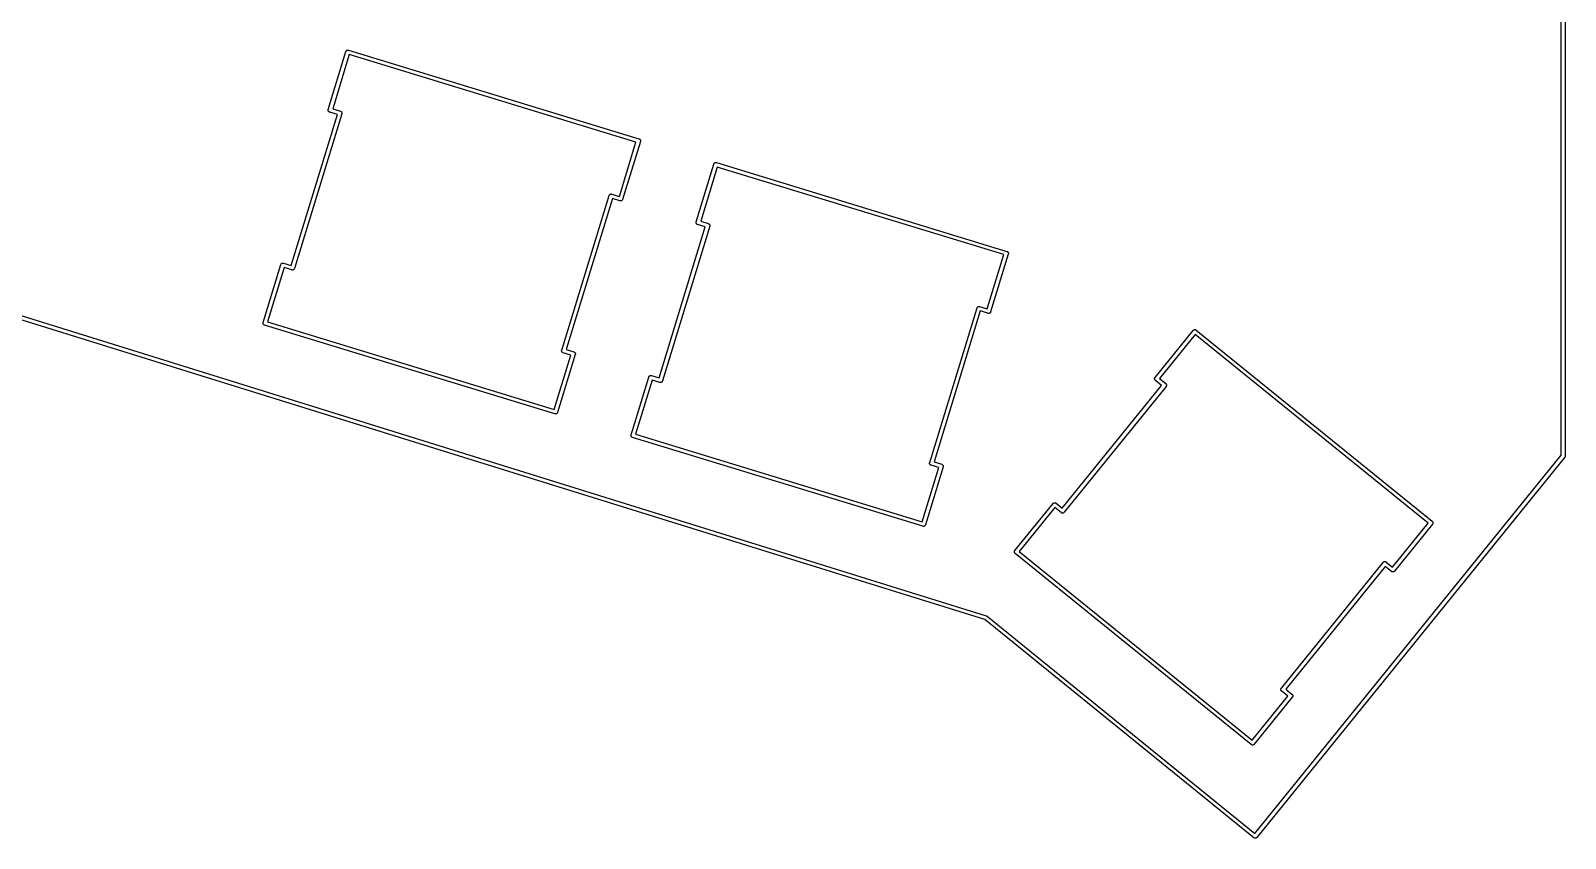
# Model space of a CAD drawing. Extents: x -0.52 to 4.17, y -1.94 to 2.49.
# Drawn here: x 1.187 to 4.17, y -1.941 to -0.37 of the extents above; entities that cross this region are included whole.
import ezdxf

# ---------------------------------------------------------------- set-up
doc = ezdxf.new("R2010")
doc.units = 0
doc.header["$MEASUREMENT"] = 0
doc.layers.add('BLACK', color=7, linetype='CONTINUOUS')

msp = doc.modelspace()

# ---------------------------------------------------------------- linework, layer by layer
at = {"layer": 'BLACK', "linetype": 'CONTINUOUS'}
for p, q in [((4.16213, -1.19546), (4.16213, -0.020669)), ((4.17, -0.019492), (4.17, -1.19684)), ((1.76516, -0.523469), (1.79958, -0.410889)), ((1.80602, -0.416772), (1.77379, -0.522191)), ((1.79958, -0.410889), (1.79962, -0.410699)), ((1.79962, -0.410699), (1.79969, -0.41052)), ((1.79969, -0.41052), (1.79992, -0.409983)), ((1.79969, -0.41052), (1.79969, -0.41052)), ((1.79992, -0.409983), (1.80035, -0.409339)), ((1.80035, -0.409339), (1.8009, -0.408792)), ((1.8009, -0.408792), (1.80154, -0.408363)), ((1.80154, -0.408363), (1.80226, -0.408067)), ((1.80226, -0.408067), (1.80302, -0.407918)), ((1.80302, -0.407918), (1.80302, -0.407918)), ((1.80302, -0.407918), (1.8038, -0.407919)), ((1.8038, -0.407919), (1.80456, -0.408072)), ((1.80456, -0.408072), (1.80474, -0.408147)), ((1.80474, -0.408147), (2.36911, -0.580695)), ((2.36323, -0.58713), (1.80602, -0.416772)), ((-0.372092, -0.444867), (3.04427, -1.50799)), ((3.04141, -1.51535), (-0.376776, -0.451656)), ((1.69299, -0.826843), (1.78278, -0.533174)), ((1.7914, -0.531896), (1.69943, -0.832725)), ((1.76493, -0.524409), (1.76509, -0.523648)), ((1.76493, -0.525184), (1.76493, -0.524409)), ((1.76508, -0.525945), (1.76493, -0.525184)), ((1.76538, -0.526662), (1.76508, -0.525945)), ((1.76509, -0.523648), (1.76516, -0.523469)), ((1.76581, -0.527308), (1.76538, -0.526662)), ((1.76635, -0.527857), (1.76581, -0.527308)), ((1.767, -0.52829), (1.76635, -0.527857)), ((1.76771, -0.528588), (1.767, -0.52829)), ((1.7679, -0.528626), (1.76771, -0.528588)), ((1.78278, -0.533174), (1.7679, -0.528626)), ((1.77379, -0.522191), (1.78866, -0.526739)), ((1.78866, -0.526739), (1.78885, -0.526777)), ((1.78885, -0.526777), (1.78903, -0.526852)), ((1.78903, -0.526852), (1.78903, -0.526852)), ((1.78903, -0.526852), (1.78957, -0.527075)), ((1.78957, -0.527075), (1.79021, -0.527508)), ((1.79021, -0.527508), (1.79076, -0.528057)), ((1.79076, -0.528057), (1.79119, -0.528703)), ((1.79119, -0.528703), (1.79148, -0.52942)), ((1.79148, -0.531717), (1.7914, -0.531896)), ((1.79148, -0.52942), (1.79163, -0.530181)), ((1.79163, -0.530957), (1.79148, -0.531717)), ((1.79163, -0.530181), (1.79163, -0.530957)), ((2.331, -0.692549), (2.36323, -0.58713)), ((2.37186, -0.585851), (2.33744, -0.698431)), ((2.36911, -0.580695), (2.3693, -0.580733)), ((2.3693, -0.580733), (2.36948, -0.580807)), ((2.36948, -0.580807), (2.36948, -0.580807)), ((2.36948, -0.580807), (2.37002, -0.581031)), ((2.37002, -0.581031), (2.37066, -0.581463)), ((2.37066, -0.581463), (2.37121, -0.582013)), ((2.37121, -0.582013), (2.37164, -0.582659)), ((2.37164, -0.582659), (2.37194, -0.583376)), ((2.37193, -0.585673), (2.37186, -0.585851)), ((2.37208, -0.584912), (2.37193, -0.585673)), ((2.37194, -0.583376), (2.37209, -0.584137)), ((2.37209, -0.584137), (2.37208, -0.584912)), ((2.48051, -0.742172), (2.51493, -0.629592)), ((2.52136, -0.635475), (2.48913, -0.740894)), ((2.51493, -0.629592), (2.51496, -0.629402)), ((2.51496, -0.629402), (2.51504, -0.629223)), ((2.51504, -0.629223), (2.51526, -0.628686)), ((2.51504, -0.629223), (2.51504, -0.629223)), ((2.51526, -0.628686), (2.51569, -0.628042)), ((2.51569, -0.628042), (2.51624, -0.627495)), ((2.51624, -0.627495), (2.51689, -0.627066)), ((2.51689, -0.627066), (2.51761, -0.626771)), ((2.51761, -0.626771), (2.51837, -0.626621)), ((2.51837, -0.626621), (2.51837, -0.626621)), ((2.51837, -0.626621), (2.51914, -0.626623)), ((2.51914, -0.626623), (2.5199, -0.626776)), ((2.5199, -0.626776), (2.52008, -0.62685)), ((2.52008, -0.62685), (3.08446, -0.799398)), ((3.07858, -0.805833), (2.52136, -0.635475)), ((2.219, -0.991572), (2.31097, -0.690744)), ((2.31741, -0.696626), (2.22762, -0.990294)), ((2.31097, -0.690744), (2.31101, -0.690553)), ((2.31101, -0.690553), (2.31108, -0.690374)), ((2.31108, -0.690374), (2.31131, -0.689838)), ((2.31131, -0.689838), (2.31174, -0.689194)), ((2.31174, -0.689194), (2.31229, -0.688646)), ((2.31229, -0.688646), (2.31293, -0.688217)), ((2.31293, -0.688217), (2.31365, -0.687922)), ((2.31365, -0.687922), (2.31441, -0.687772)), ((2.31441, -0.687772), (2.31441, -0.687772)), ((2.31441, -0.687772), (2.31519, -0.687774)), ((2.31519, -0.687774), (2.31595, -0.687927)), ((2.31595, -0.687927), (2.31613, -0.688002)), ((2.31613, -0.688002), (2.331, -0.692549)), ((2.33228, -0.701174), (2.31741, -0.696626)), ((2.33246, -0.701249), (2.33228, -0.701174)), ((2.33265, -0.701287), (2.33246, -0.701249)), ((2.33322, -0.701401), (2.33265, -0.701287)), ((2.33265, -0.701287), (2.33265, -0.701287)), ((2.33361, -0.701402), (2.33322, -0.701401)), ((2.334, -0.701403), (2.33361, -0.701402)), ((2.33476, -0.701254), (2.334, -0.701403)), ((2.334, -0.701403), (2.334, -0.701403)), ((2.33547, -0.700958), (2.33476, -0.701254)), ((2.33612, -0.700529), (2.33547, -0.700958)), ((2.33667, -0.699982), (2.33612, -0.700529)), ((2.3371, -0.699338), (2.33667, -0.699982)), ((2.3374, -0.698622), (2.3371, -0.699338)), ((2.33744, -0.698431), (2.3374, -0.698622)), ((2.48028, -0.743112), (2.48043, -0.742352)), ((2.48028, -0.743887), (2.48028, -0.743112)), ((2.48043, -0.744648), (2.48028, -0.743887)), ((2.48043, -0.742352), (2.48051, -0.742172)), ((2.48072, -0.745365), (2.48043, -0.744648)), ((2.48115, -0.746011), (2.48072, -0.745365)), ((2.48913, -0.740894), (2.50401, -0.745442)), ((2.50401, -0.745442), (2.5042, -0.74548)), ((2.5042, -0.74548), (2.50438, -0.745555)), ((2.50438, -0.745555), (2.50438, -0.745555)), ((2.50438, -0.745555), (2.50491, -0.745779)), ((2.50491, -0.745779), (2.50556, -0.746211)), ((2.40834, -1.04555), (2.49812, -0.751877)), ((2.50675, -0.750599), (2.41478, -1.05143)), ((2.4817, -0.746561), (2.48115, -0.746011)), ((2.48234, -0.746993), (2.4817, -0.746561)), ((2.48306, -0.747291), (2.48234, -0.746993)), ((2.48325, -0.74733), (2.48306, -0.747291)), ((2.49812, -0.751877), (2.48325, -0.74733)), ((2.50556, -0.746211), (2.5061, -0.74676)), ((2.5061, -0.74676), (2.50653, -0.747406)), ((2.50653, -0.747406), (2.50683, -0.748123)), ((2.50682, -0.75042), (2.50675, -0.750599)), ((2.50698, -0.74966), (2.50682, -0.75042)), ((2.50683, -0.748123), (2.50698, -0.748884)), ((2.50698, -0.748884), (2.50698, -0.74966)), ((3.0872, -0.804555), (3.05278, -0.917135)), ((3.08446, -0.799398), (3.08465, -0.799436)), ((3.08465, -0.799436), (3.08483, -0.799511)), ((3.08483, -0.799511), (3.08483, -0.799511)), ((3.08483, -0.799511), (3.08537, -0.799734)), ((3.08537, -0.799734), (3.08601, -0.800167)), ((3.08601, -0.800167), (3.08656, -0.800716)), ((3.08656, -0.800716), (3.08699, -0.801362)), ((3.08699, -0.801362), (3.08728, -0.802079)), ((3.08728, -0.804376), (3.0872, -0.804555)), ((3.08728, -0.802079), (3.08743, -0.80284)), ((3.08743, -0.803616), (3.08728, -0.804376)), ((3.08743, -0.80284), (3.08743, -0.803616)), ((1.63854, -0.937617), (1.67296, -0.825037)), ((1.6794, -0.830919), (1.64717, -0.936339)), ((1.67296, -0.825037), (1.673, -0.824847)), ((1.673, -0.824847), (1.67307, -0.824668)), ((1.67307, -0.824668), (1.67308, -0.824668)), ((1.67308, -0.824668), (1.6733, -0.824131)), ((1.6733, -0.824131), (1.67373, -0.823487)), ((1.67373, -0.823487), (1.67428, -0.82294)), ((1.67428, -0.82294), (1.67493, -0.82251)), ((1.67493, -0.82251), (1.67564, -0.822215)), ((1.67564, -0.822215), (1.6764, -0.822065)), ((1.6764, -0.822065), (1.6764, -0.822065)), ((1.6764, -0.822065), (1.67718, -0.822067)), ((1.67718, -0.822067), (1.67794, -0.82222)), ((1.67794, -0.82222), (1.67812, -0.822295)), ((1.67812, -0.822295), (1.69299, -0.826843)), ((1.69427, -0.835467), (1.6794, -0.830919)), ((1.69747, -0.835252), (1.69675, -0.835547)), ((1.69811, -0.834822), (1.69747, -0.835252)), ((1.69866, -0.834275), (1.69811, -0.834822)), ((1.69909, -0.833631), (1.69866, -0.834275)), ((1.69939, -0.832915), (1.69909, -0.833631)), ((1.69943, -0.832725), (1.69939, -0.832915)), ((3.04635, -0.911253), (3.07858, -0.805833)), ((1.69445, -0.835542), (1.69427, -0.835467)), ((1.69464, -0.83558), (1.69445, -0.835542)), ((1.69521, -0.835695), (1.69464, -0.83558)), ((1.69464, -0.83558), (1.69464, -0.83558)), ((1.6956, -0.835696), (1.69521, -0.835695)), ((1.69599, -0.835696), (1.6956, -0.835696)), ((1.69675, -0.835547), (1.69599, -0.835696)), ((1.69599, -0.835696), (1.69599, -0.835696)), ((2.93434, -1.21028), (3.02632, -0.909447)), ((3.03275, -0.915329), (2.94297, -1.209)), ((3.02632, -0.909447), (3.02635, -0.909257)), ((3.02635, -0.909257), (3.02643, -0.909078)), ((3.02643, -0.909078), (3.02665, -0.908541)), ((3.02665, -0.908541), (3.02708, -0.907897)), ((3.02708, -0.907897), (3.02763, -0.90735)), ((3.02763, -0.90735), (3.02828, -0.90692)), ((3.02828, -0.90692), (3.029, -0.906625)), ((3.029, -0.906625), (3.02976, -0.906475)), ((3.02976, -0.906475), (3.02976, -0.906475)), ((3.02976, -0.906475), (3.03053, -0.906477)), ((3.03053, -0.906477), (3.03129, -0.90663)), ((3.03129, -0.90663), (3.03147, -0.906705)), ((3.03147, -0.906705), (3.04635, -0.911253)), ((3.04763, -0.919877), (3.03275, -0.915329)), ((3.04781, -0.919952), (3.04763, -0.919877)), ((3.048, -0.91999), (3.04781, -0.919952)), ((3.04857, -0.920105), (3.048, -0.91999)), ((3.048, -0.91999), (3.048, -0.91999)), ((3.04895, -0.920106), (3.04857, -0.920105)), ((3.04934, -0.920106), (3.04895, -0.920106)), ((3.0501, -0.919957), (3.04934, -0.920106)), ((3.04934, -0.920106), (3.04934, -0.920106)), ((3.05082, -0.919662), (3.0501, -0.919957)), ((3.05147, -0.919232), (3.05082, -0.919662)), ((3.05201, -0.918685), (3.05147, -0.919232)), ((3.05245, -0.918041), (3.05201, -0.918685)), ((3.05275, -0.917325), (3.05245, -0.918041)), ((3.05278, -0.917135), (3.05275, -0.917325)), ((1.63831, -0.939332), (1.63832, -0.938556)), ((1.63846, -0.940093), (1.63831, -0.939332)), ((1.63832, -0.938556), (1.63847, -0.937796)), ((1.63876, -0.94081), (1.63846, -0.940093)), ((1.63847, -0.937796), (1.63854, -0.937617)), ((1.63919, -0.941456), (1.63876, -0.94081)), ((1.63974, -0.942005), (1.63919, -0.941456)), ((1.64038, -0.942437), (1.63974, -0.942005)), ((1.64109, -0.942736), (1.64038, -0.942437)), ((1.64129, -0.942774), (1.64109, -0.942736)), ((2.20566, -1.11532), (1.64129, -0.942774)), ((1.64717, -0.936339), (2.20438, -1.1067)), ((3.3726, -1.04465), (3.44669, -0.953157)), ((3.44669, -0.953157), (3.4468, -0.952995)), ((3.4468, -0.952995), (3.44693, -0.952858)), ((3.44693, -0.952857), (3.44734, -0.952444)), ((3.44693, -0.952858), (3.44693, -0.952857)), ((3.44734, -0.952444), (3.44798, -0.952009)), ((3.44798, -0.952009), (3.4487, -0.951707)), ((3.4487, -0.951707), (3.44946, -0.951551)), ((3.44946, -0.951551), (3.45023, -0.951546)), ((3.45023, -0.951546), (3.45099, -0.951692)), ((3.45099, -0.951692), (3.45171, -0.951984)), ((3.45171, -0.951984), (3.4522, -0.952304)), ((3.4522, -0.952304), (3.4522, -0.952304)), ((3.4522, -0.952304), (3.45236, -0.952411)), ((3.45236, -0.952411), (3.4525, -0.952547)), ((3.4525, -0.952547), (3.91114, -1.32395)), ((3.45045, -0.961022), (3.38108, -1.04669)), ((3.90328, -1.32771), (3.45045, -0.961022)), ((2.20438, -1.1067), (2.23661, -1.00128)), ((2.24524, -0.999999), (2.21082, -1.11258)), ((2.21877, -0.992512), (2.21892, -0.991752)), ((2.21877, -0.993287), (2.21877, -0.992512)), ((2.21892, -0.994048), (2.21877, -0.993287)), ((2.21892, -0.991752), (2.219, -0.991572)), ((2.21921, -0.994766), (2.21892, -0.994048)), ((2.21964, -0.995411), (2.21921, -0.994766)), ((2.22019, -0.995961), (2.21964, -0.995411)), ((2.22083, -0.996393), (2.22019, -0.995961)), ((2.22155, -0.996691), (2.22083, -0.996393)), ((2.22174, -0.99673), (2.22155, -0.996691)), ((2.23661, -1.00128), (2.22174, -0.99673)), ((2.22762, -0.990294), (2.2425, -0.994842)), ((2.2425, -0.994842), (2.24269, -0.994881)), ((2.24269, -0.994881), (2.24287, -0.994955)), ((2.24287, -0.994955), (2.24287, -0.994955)), ((2.24287, -0.994955), (2.2434, -0.995179)), ((2.2434, -0.995179), (2.24405, -0.995611)), ((2.24405, -0.995611), (2.24459, -0.996161)), ((2.24459, -0.996161), (2.24502, -0.996806)), ((2.24502, -0.996806), (2.24532, -0.997524)), ((2.24531, -0.99982), (2.24524, -0.999999)), ((2.24547, -0.99906), (2.24531, -0.99982)), ((2.24532, -0.997524), (2.24547, -0.998285)), ((2.24547, -0.998285), (2.24547, -0.99906)), ((2.35389, -1.15632), (2.38831, -1.04374)), ((2.38831, -1.04374), (2.38835, -1.04355)), ((2.38835, -1.04355), (2.38842, -1.04337)), ((2.38842, -1.04337), (2.38864, -1.04283)), ((2.38842, -1.04337), (2.38842, -1.04337)), ((2.38864, -1.04283), (2.38908, -1.04219)), ((2.38908, -1.04219), (2.38963, -1.04164)), ((2.38963, -1.04164), (2.39027, -1.04121)), ((2.39027, -1.04121), (2.39099, -1.04092)), ((2.39099, -1.04092), (2.39175, -1.04077)), ((2.39175, -1.04077), (2.39175, -1.04077)), ((2.39175, -1.04077), (2.39253, -1.04077)), ((2.39253, -1.04077), (2.39329, -1.04092)), ((2.39329, -1.04092), (2.39347, -1.041)), ((2.39347, -1.041), (2.40834, -1.04555)), ((2.39474, -1.04962), (2.36251, -1.15504)), ((2.40962, -1.05417), (2.39474, -1.04962)), ((2.4098, -1.05424), (2.40962, -1.05417)), ((2.40999, -1.05428), (2.4098, -1.05424)), ((2.41056, -1.0544), (2.40999, -1.05428)), ((2.40999, -1.05428), (2.40999, -1.05428)), ((2.41095, -1.0544), (2.41056, -1.0544)), ((2.41133, -1.0544), (2.41095, -1.0544)), ((2.41209, -1.05425), (2.41133, -1.0544)), ((2.41133, -1.0544), (2.41133, -1.0544)), ((2.41281, -1.05395), (2.41209, -1.05425)), ((2.41346, -1.05353), (2.41281, -1.05395)), ((2.41401, -1.05298), (2.41346, -1.05353)), ((2.41444, -1.05233), (2.41401, -1.05298)), ((2.41474, -1.05162), (2.41444, -1.05233)), ((2.41478, -1.05143), (2.41474, -1.05162)), ((3.19205, -1.2989), (3.3853, -1.06024)), ((3.39378, -1.06229), (3.19581, -1.30676)), ((3.3716, -1.04691), (3.37175, -1.04615)), ((3.37161, -1.04769), (3.3716, -1.04691)), ((3.37176, -1.04845), (3.37161, -1.04769)), ((3.37175, -1.04615), (3.37204, -1.04543)), ((3.37207, -1.04916), (3.37176, -1.04845)), ((3.37204, -1.04543), (3.37226, -1.0451)), ((3.3725, -1.0498), (3.37207, -1.04916)), ((3.37226, -1.0451), (3.37236, -1.04495)), ((3.37236, -1.04495), (3.37247, -1.04478)), ((3.37236, -1.04495), (3.37236, -1.04495)), ((3.37247, -1.04478), (3.3726, -1.04465)), ((3.37291, -1.05021), (3.3725, -1.0498)), ((3.37305, -1.05035), (3.37291, -1.05021)), ((3.37291, -1.05021), (3.37291, -1.05021)), ((3.37321, -1.05045), (3.37305, -1.05035)), ((3.3853, -1.06024), (3.37321, -1.05045)), ((3.38108, -1.04669), (3.39317, -1.05648)), ((3.39317, -1.05648), (3.39333, -1.05659)), ((3.39333, -1.05659), (3.39347, -1.05672)), ((3.39347, -1.05672), (3.39347, -1.05672)), ((3.39347, -1.05672), (3.39388, -1.05713)), ((3.39391, -1.06215), (3.39378, -1.06229)), ((3.39388, -1.05713), (3.39432, -1.05777)), ((3.39402, -1.06199), (3.39391, -1.06215)), ((3.39434, -1.0615), (3.39402, -1.06199)), ((3.39432, -1.05777), (3.39432, -1.05777)), ((3.39432, -1.05777), (3.39462, -1.05849)), ((3.39463, -1.06079), (3.39434, -1.0615)), ((3.39462, -1.05849), (3.39477, -1.05925)), ((3.39478, -1.06002), (3.39463, -1.06079)), ((3.39477, -1.05925), (3.39478, -1.06002)), ((2.20584, -1.1154), (2.20566, -1.11532)), ((2.20603, -1.11543), (2.20584, -1.1154)), ((2.2066, -1.11555), (2.20603, -1.11543)), ((2.20603, -1.11543), (2.20603, -1.11543)), ((2.20738, -1.11555), (2.2066, -1.11555)), ((2.20814, -1.1154), (2.20738, -1.11555)), ((2.20738, -1.11555), (2.20738, -1.11555)), ((2.20886, -1.11511), (2.20814, -1.1154)), ((2.2095, -1.11468), (2.20886, -1.11511)), ((2.21005, -1.11413), (2.2095, -1.11468)), ((2.21048, -1.11349), (2.21005, -1.11413)), ((2.21078, -1.11277), (2.21048, -1.11349)), ((2.21082, -1.11258), (2.21078, -1.11277)), ((2.35366, -1.15726), (2.35381, -1.1565)), ((2.35366, -1.15803), (2.35366, -1.15726)), ((2.35381, -1.1588), (2.35366, -1.15803)), ((2.35381, -1.1565), (2.35389, -1.15632)), ((2.3541, -1.15951), (2.35381, -1.1588)), ((2.35453, -1.16016), (2.3541, -1.15951)), ((2.35508, -1.16071), (2.35453, -1.16016)), ((2.35573, -1.16114), (2.35508, -1.16071)), ((2.35644, -1.16144), (2.35573, -1.16114)), ((2.35663, -1.16148), (2.35644, -1.16144)), ((2.92101, -1.33402), (2.35663, -1.16148)), ((2.36251, -1.15504), (2.91973, -1.3254)), ((2.91973, -1.3254), (2.95196, -1.21998)), ((2.96059, -1.2187), (2.92617, -1.33128)), ((2.93411, -1.21199), (2.93412, -1.21122)), ((2.93426, -1.21275), (2.93411, -1.21199)), ((2.93412, -1.21122), (2.93427, -1.21045)), ((2.93456, -1.21347), (2.93426, -1.21275)), ((2.93427, -1.21045), (2.93434, -1.21028)), ((2.93499, -1.21411), (2.93456, -1.21347)), ((2.93554, -1.21466), (2.93499, -1.21411)), ((2.93618, -1.2151), (2.93554, -1.21466)), ((2.9369, -1.21539), (2.93618, -1.2151)), ((2.93709, -1.21543), (2.9369, -1.21539)), ((2.95196, -1.21998), (2.93709, -1.21543)), ((2.94297, -1.209), (2.95784, -1.21355)), ((2.95784, -1.21355), (2.95803, -1.21358)), ((2.95803, -1.21358), (2.95821, -1.21366)), ((2.95821, -1.21366), (2.95821, -1.21366)), ((2.95821, -1.21366), (2.95875, -1.21388)), ((2.95875, -1.21388), (2.95939, -1.21431)), ((2.95939, -1.21431), (2.95994, -1.21486)), ((2.95994, -1.21486), (2.96037, -1.21551)), ((2.96037, -1.21551), (2.96066, -1.21623)), ((2.96066, -1.21852), (2.96059, -1.2187)), ((2.96066, -1.21623), (2.96081, -1.21699)), ((2.96081, -1.21776), (2.96066, -1.21852)), ((2.96081, -1.21699), (2.96081, -1.21776)), ((3.56644, -1.93135), (4.16213, -1.19546)), ((4.16912, -1.19933), (3.5702, -1.93922)), ((4.16935, -1.19905), (4.16912, -1.19933)), ((4.16945, -1.19886), (4.16935, -1.19905)), ((4.16956, -1.19869), (4.16945, -1.19886)), ((4.16963, -1.19852), (4.16956, -1.19869)), ((4.16972, -1.19836), (4.16963, -1.19852)), ((4.16978, -1.19817), (4.16972, -1.19836)), ((4.16986, -1.19797), (4.16978, -1.19817)), ((4.16989, -1.1978), (4.16986, -1.19797)), ((4.16994, -1.19762), (4.16989, -1.1978)), ((4.16996, -1.19742), (4.16994, -1.19762)), ((4.17, -1.19721), (4.16996, -1.19742)), ((4.17, -1.19684), (4.17, -1.19721)), ((3.10006, -1.38121), (3.17415, -1.28972)), ((3.17791, -1.29758), (3.10854, -1.38325)), ((3.17415, -1.28972), (3.17426, -1.28955)), ((3.17426, -1.28955), (3.17439, -1.28942)), ((3.17439, -1.28942), (3.1748, -1.289)), ((3.17439, -1.28942), (3.17439, -1.28942)), ((3.1748, -1.289), (3.17544, -1.28857)), ((3.17544, -1.28857), (3.17616, -1.28827)), ((3.17616, -1.28827), (3.17692, -1.28811)), ((3.17692, -1.28811), (3.17731, -1.28811)), ((3.17731, -1.28811), (3.17769, -1.2881)), ((3.17769, -1.2881), (3.17769, -1.2881)), ((3.17769, -1.2881), (3.17845, -1.28825)), ((3.19, -1.30737), (3.17791, -1.29758)), ((3.17845, -1.28825), (3.17917, -1.28854)), ((3.17917, -1.28854), (3.17982, -1.28897)), ((3.17982, -1.28897), (3.17996, -1.28911)), ((3.17996, -1.28911), (3.19205, -1.2989)), ((3.19014, -1.30751), (3.19, -1.30737)), ((3.1903, -1.30761), (3.19014, -1.30751)), ((3.19079, -1.30793), (3.1903, -1.30761)), ((3.1903, -1.30761), (3.1903, -1.30761)), ((3.19151, -1.30823), (3.19079, -1.30793)), ((3.19227, -1.30837), (3.19151, -1.30823)), ((3.19304, -1.30837), (3.19227, -1.30837)), ((3.19227, -1.30837), (3.19227, -1.30837)), ((3.1938, -1.30821), (3.19304, -1.30837)), ((3.19452, -1.30791), (3.1938, -1.30821)), ((3.19516, -1.30747), (3.19452, -1.30791)), ((3.1957, -1.30692), (3.19516, -1.30747)), ((3.19581, -1.30676), (3.1957, -1.30692)), ((2.92119, -1.3341), (2.92101, -1.33402)), ((2.92138, -1.33414), (2.92119, -1.3341)), ((2.92195, -1.33425), (2.92138, -1.33414)), ((2.92138, -1.33414), (2.92138, -1.33414)), ((2.92272, -1.33425), (2.92195, -1.33425)), ((2.92348, -1.3341), (2.92272, -1.33425)), ((2.9242, -1.33381), (2.92348, -1.3341)), ((2.92485, -1.33338), (2.9242, -1.33381)), ((2.9254, -1.33283), (2.92485, -1.33338)), ((2.92583, -1.33219), (2.9254, -1.33283)), ((2.92613, -1.33147), (2.92583, -1.33219)), ((2.92617, -1.33128), (2.92613, -1.33147)), ((3.8339, -1.41338), (3.90328, -1.32771)), ((3.91175, -1.32976), (3.83767, -1.42125)), ((3.91114, -1.32395), (3.91131, -1.32406)), ((3.91131, -1.32406), (3.91144, -1.32419)), ((3.91144, -1.32419), (3.91144, -1.32419)), ((3.91144, -1.32419), (3.91186, -1.3246)), ((3.91189, -1.32962), (3.91175, -1.32976)), ((3.91186, -1.3246), (3.91229, -1.32524)), ((3.91232, -1.32897), (3.91189, -1.32962)), ((3.91229, -1.32524), (3.91259, -1.32596)), ((3.91261, -1.32825), (3.91232, -1.32897)), ((3.91259, -1.32596), (3.91275, -1.32672)), ((3.91276, -1.32749), (3.91261, -1.32825)), ((3.91275, -1.32672), (3.91276, -1.32749)), ((3.09906, -1.38347), (3.09921, -1.38271)), ((3.09907, -1.38425), (3.09906, -1.38347)), ((3.09922, -1.38501), (3.09907, -1.38425)), ((3.09921, -1.38271), (3.0995, -1.38199)), ((3.09953, -1.38572), (3.09922, -1.38501)), ((3.0995, -1.38199), (3.09982, -1.38151)), ((3.09996, -1.38636), (3.09953, -1.38572)), ((3.09982, -1.38151), (3.09993, -1.38134)), ((3.09982, -1.38151), (3.09982, -1.38151)), ((3.09993, -1.38134), (3.10006, -1.38121)), ((3.10051, -1.38691), (3.09996, -1.38636)), ((3.10067, -1.38701), (3.10051, -1.38691)), ((3.55932, -1.75842), (3.10067, -1.38701)), ((3.10854, -1.38325), (3.56136, -1.74994)), ((3.61804, -1.64867), (3.81601, -1.4042)), ((3.81977, -1.41207), (3.62651, -1.65072)), ((3.81601, -1.4042), (3.81611, -1.40404)), ((3.81611, -1.40404), (3.81625, -1.4039)), ((3.81625, -1.4039), (3.81666, -1.40349)), ((3.81625, -1.4039), (3.81625, -1.4039)), ((3.81666, -1.40349), (3.8173, -1.40306)), ((3.8173, -1.40306), (3.81802, -1.40275)), ((3.81802, -1.40275), (3.81877, -1.4026)), ((3.81802, -1.40275), (3.81802, -1.40275)), ((3.81802, -1.40275), (3.81802, -1.40275)), ((3.81877, -1.4026), (3.81955, -1.40259)), ((3.81955, -1.40259), (3.82031, -1.40274)), ((3.83186, -1.42186), (3.81977, -1.41207)), ((3.82031, -1.40274), (3.82103, -1.40303)), ((3.82103, -1.40303), (3.82152, -1.40335)), ((3.82152, -1.40335), (3.82152, -1.40335)), ((3.82152, -1.40335), (3.82168, -1.40346)), ((3.82168, -1.40346), (3.82182, -1.40359)), ((3.82182, -1.40359), (3.8339, -1.41338)), ((3.832, -1.42199), (3.83186, -1.42186)), ((3.83216, -1.4221), (3.832, -1.42199)), ((3.83264, -1.42242), (3.83216, -1.4221)), ((3.83216, -1.4221), (3.83216, -1.4221)), ((3.83336, -1.42271), (3.83264, -1.42242)), ((3.83412, -1.42286), (3.83336, -1.42271)), ((3.8349, -1.42285), (3.83412, -1.42286)), ((3.83412, -1.42286), (3.83412, -1.42286)), ((3.83566, -1.4227), (3.8349, -1.42285)), ((3.83637, -1.4224), (3.83566, -1.4227)), ((3.83702, -1.42196), (3.83637, -1.4224)), ((3.83756, -1.42141), (3.83702, -1.42196)), ((3.83767, -1.42125), (3.83756, -1.42141)), ((3.56439, -1.93983), (3.04141, -1.51535)), ((3.04427, -1.50799), (3.04443, -1.50802)), ((3.04443, -1.50802), (3.04464, -1.5081)), ((3.04464, -1.5081), (3.04466, -1.50811)), ((3.04466, -1.50811), (3.04482, -1.50818)), ((3.04482, -1.50818), (3.04515, -1.50831)), ((3.04515, -1.50831), (3.04517, -1.50833)), ((3.04517, -1.50833), (3.0452, -1.50834)), ((3.0452, -1.50834), (3.0455, -1.50854)), ((3.0455, -1.50854), (3.04564, -1.50863)), ((3.04564, -1.50863), (3.04566, -1.50865)), ((3.04566, -1.50865), (3.04584, -1.50877)), ((3.04584, -1.50877), (3.04596, -1.50889)), ((3.04596, -1.50889), (3.56644, -1.93135)), ((3.56136, -1.74994), (3.63074, -1.66427)), ((3.63921, -1.66632), (3.56513, -1.75781)), ((3.61704, -1.65094), (3.61718, -1.65018)), ((3.61704, -1.65172), (3.61704, -1.65094)), ((3.6172, -1.65248), (3.61704, -1.65172)), ((3.61718, -1.65018), (3.61748, -1.64946)), ((3.6175, -1.65319), (3.6172, -1.65248)), ((3.61748, -1.64946), (3.6178, -1.64897)), ((3.61794, -1.65383), (3.6175, -1.65319)), ((3.6178, -1.64897), (3.6179, -1.64881)), ((3.6178, -1.64897), (3.6178, -1.64897)), ((3.6179, -1.64881), (3.61804, -1.64867)), ((3.61849, -1.65438), (3.61794, -1.65383)), ((3.61865, -1.65448), (3.61849, -1.65438)), ((3.63074, -1.66427), (3.61865, -1.65448)), ((3.62651, -1.65072), (3.6386, -1.66051)), ((3.6386, -1.66051), (3.63876, -1.66062)), ((3.63876, -1.66062), (3.6389, -1.66075)), ((3.6389, -1.66075), (3.6389, -1.66075)), ((3.6389, -1.66075), (3.63932, -1.66116)), ((3.63935, -1.66618), (3.63921, -1.66632)), ((3.63932, -1.66116), (3.63975, -1.6618)), ((3.63978, -1.66553), (3.63935, -1.66618)), ((3.63975, -1.6618), (3.64005, -1.66252)), ((3.64007, -1.66481), (3.63978, -1.66553)), ((3.64005, -1.66252), (3.64021, -1.66328)), ((3.64021, -1.66405), (3.64007, -1.66481)), ((3.64021, -1.66328), (3.64021, -1.66405)), ((3.55946, -1.75855), (3.55932, -1.75842)), ((3.55962, -1.75866), (3.55946, -1.75855)), ((3.5601, -1.75898), (3.55962, -1.75866)), ((3.55962, -1.75866), (3.55962, -1.75866)), ((3.56082, -1.75927), (3.5601, -1.75898)), ((3.56158, -1.75942), (3.56082, -1.75927)), ((3.56236, -1.75941), (3.56158, -1.75942)), ((3.56158, -1.75942), (3.56158, -1.75942)), ((3.56312, -1.75926), (3.56236, -1.75941)), ((3.56383, -1.75896), (3.56312, -1.75926)), ((3.56448, -1.75852), (3.56383, -1.75896)), ((3.56502, -1.75797), (3.56448, -1.75852)), ((3.56513, -1.75781), (3.56502, -1.75797)), ((3.56453, -1.93997), (3.56439, -1.93983)), ((3.56482, -1.94017), (3.56453, -1.93997)), ((3.56517, -1.94039), (3.56482, -1.94017)), ((3.56517, -1.9404), (3.56517, -1.94039)), ((3.56518, -1.9404), (3.56517, -1.9404)), ((3.56552, -1.94054), (3.56518, -1.9404)), ((3.56589, -1.94069), (3.56552, -1.94054)), ((3.56629, -1.94076), (3.56589, -1.94069)), ((3.56589, -1.94069), (3.56589, -1.94069)), ((3.56589, -1.94069), (3.56589, -1.94069)), ((3.56665, -1.94083), (3.56629, -1.94076)), ((3.56666, -1.94083), (3.56665, -1.94083)), ((3.56665, -1.94083), (3.56665, -1.94083)), ((3.56707, -1.94083), (3.56666, -1.94083)), ((3.56743, -1.94083), (3.56707, -1.94083)), ((3.56784, -1.94075), (3.56743, -1.94083)), ((3.56743, -1.94083), (3.56743, -1.94083)), ((3.56743, -1.94083), (3.56743, -1.94083)), ((3.56819, -1.94067), (3.56784, -1.94075)), ((3.56856, -1.94052), (3.56819, -1.94067)), ((3.56819, -1.94067), (3.56819, -1.94067)), ((3.56819, -1.94067), (3.56819, -1.94067)), ((3.5689, -1.94037), (3.56856, -1.94052)), ((3.56891, -1.94037), (3.5689, -1.94037)), ((3.5689, -1.94037), (3.5689, -1.94037)), ((3.56922, -1.94016), (3.56891, -1.94037)), ((3.56954, -1.93994), (3.56922, -1.94016)), ((3.56955, -1.93994), (3.56954, -1.93994)), ((3.56982, -1.93966), (3.56955, -1.93994)), ((3.56955, -1.93994), (3.56955, -1.93994)), ((3.57009, -1.93939), (3.56982, -1.93966)), ((3.5702, -1.93922), (3.57009, -1.93939))]:
    msp.add_line(p, q, dxfattribs=at)

doc.saveas('drawing.dxf')
